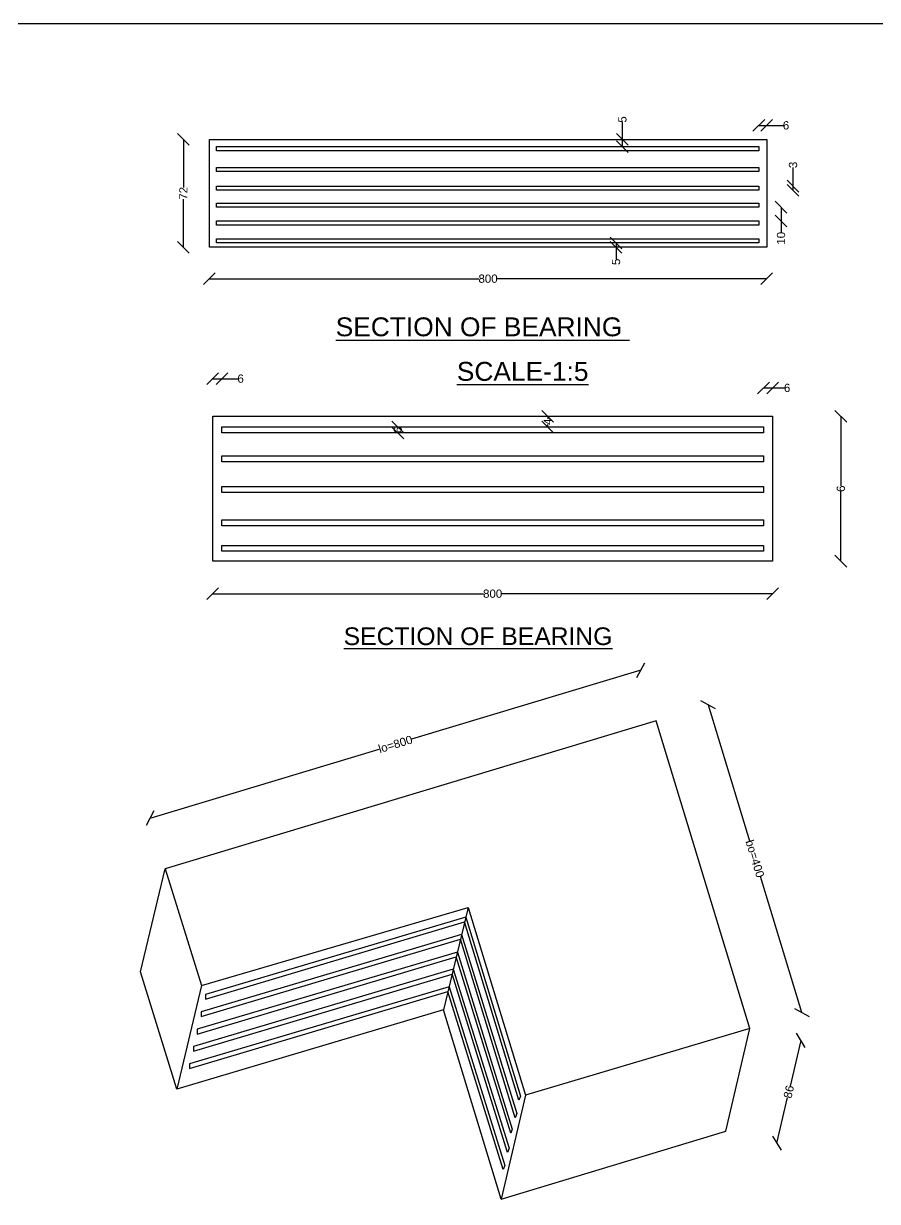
# Model space of a CAD drawing. Header units: millimetres. Extents: x 14844 to 22662, y 9932 to 15488.
# Drawn here: x 17720 to 19896, y 12489 to 15488 of the extents above; entities that cross this region are included whole.
import ezdxf

# ---------------------------------------------------------------- set-up
doc = ezdxf.new("R2010")
doc.units = ezdxf.units.MM
doc.header["$MEASUREMENT"] = 0
for name, color, linetype in [('DIMENSIONS', 7, 'Continuous'), ('DRAWING', 7, 'Continuous'), ('TEXT', 7, 'Continuous')]:
    doc.layers.add(name, color=color, linetype=linetype)
doc.styles.get("Standard").update_dxf_attribs({"font": 'arial.ttf', "height": 21})
doc.dimstyles.get("Standard").update_dxf_attribs({"dimtxt": 21, "dimasz": 30, "dimexe": 0.18, "dimexo": 0.0625, "dimgap": 0.09, "dimtad": 0, "dimdec": 0, "dimzin": 0, "dimdsep": 46, "dimtxsty": 'Standard', "dimblk": 'OBLIQUE', "dimcen": 0.09, "dimse1": 1, "dimse2": 1, "dimadec": 0, "dimazin": 0, "dimtfac": 1, "dimtdec": 0, "dimtofl": 0, "dimtmove": 0, "dimatfit": 3, "dimfxl": 1, "dimtolj": 1, "dimtzin": 0, "dimarcsym": 0})

# ---------------------------------------------------------------- blocks, each defined once
blk = doc.blocks.new('_Oblique')
at = {"color": 0, "linetype": 'ByBlock', "lineweight": -2}
blk.add_line((-0.5, -0.5), (0.5, 0.5), dxfattribs=at)
blk = doc.blocks.new('*D19')
at = {"layer": 'Defpoints', "color": 0}
for p in [(18193.9, 15192.8), (18127.6, 14918.1), (18193.9, 14918.1)]:
    blk.add_point(p, dxfattribs=at)
at = {"layer": 'DIMENSIONS', "color": 0, "lineweight": -2}
for p, q in [((18127.6, 15192.8), (18127.6, 15070.4)), ((18127.6, 14918.1), (18127.6, 15040.5))]:
    blk.add_line(p, q, dxfattribs=at)
at = {"layer": 'DIMENSIONS', "color": 0, "lineweight": -2, "xscale": 30, "yscale": 30, "zscale": 30}
for p, rotation in [((18127.6, 15192.8), 90), ((18127.6, 14918.1), 270)]:
    blk.add_blockref('_Oblique', p, dxfattribs=dict(at, rotation=rotation))
at = {"layer": 'DIMENSIONS', "color": 0, "insert": (18127.6, 15055.4), "char_height": 21, "attachment_point": 5, "rotation": 90}
blk.add_mtext('\\A1;72', dxfattribs=at)
blk = doc.blocks.new('*D20')
at = {"layer": 'Defpoints', "color": 0}
for p in [(18193.9, 14918.1), (19613.7, 14918.1), (19613.7, 14838)]:
    blk.add_point(p, dxfattribs=at)
at = {"layer": 'DIMENSIONS', "color": 0, "lineweight": -2}
for p, q in [((18193.9, 14838), (18880.5, 14838)), ((19613.7, 14838), (18927.1, 14838))]:
    blk.add_line(p, q, dxfattribs=at)
at = {"layer": 'DIMENSIONS', "color": 0, "lineweight": -2, "xscale": 30, "yscale": 30, "zscale": 30, "rotation": 180}
blk.add_blockref('_Oblique', (18193.9, 14838), dxfattribs=at)
at = {"layer": 'DIMENSIONS', "color": 0, "lineweight": -2, "xscale": 30, "yscale": 30, "zscale": 30}
blk.add_blockref('_Oblique', (19613.7, 14838), dxfattribs=at)
at = {"layer": 'DIMENSIONS', "color": 0, "insert": (18903.8, 14838), "char_height": 21, "attachment_point": 5}
blk.add_mtext('\\A1;800', dxfattribs=at)
blk = doc.blocks.new('*D21')
at = {"layer": 'Defpoints', "color": 0}
for p in [(19230, 14929.1), (19230, 14918.1), (19230, 14918.1)]:
    blk.add_point(p, dxfattribs=at)
at = {"layer": 'DIMENSIONS', "color": 0, "lineweight": -2}
for p, q in [((19230, 14929.1), (19230, 14918.1)), ((19230, 14918.1), (19230, 14888.1))]:
    blk.add_line(p, q, dxfattribs=at)
at = {"layer": 'DIMENSIONS', "color": 0, "lineweight": -2, "xscale": 30, "yscale": 30, "zscale": 30}
for p, rotation in [((19230, 14929.1), 90), ((19230, 14918.1), 270)]:
    blk.add_blockref('_Oblique', p, dxfattribs=dict(at, rotation=rotation))
at = {"layer": 'DIMENSIONS', "color": 0, "insert": (19230, 14881), "char_height": 21, "attachment_point": 5, "rotation": 90}
blk.add_mtext('\\A1;5', dxfattribs=at)
blk = doc.blocks.new('*D22')
at = {"layer": 'Defpoints', "color": 0}
for p in [(19245.6, 15192.8), (19245.6, 15174.3), (19246.1, 15174.3)]:
    blk.add_point(p, dxfattribs=at)
at = {"layer": 'DIMENSIONS', "color": 0, "lineweight": -2}
for p, q in [((19246.1, 15192.8), (19246.1, 15236.4)), ((19246.1, 15174.3), (19246.1, 15192.8))]:
    blk.add_line(p, q, dxfattribs=at)
at = {"layer": 'DIMENSIONS', "color": 0, "lineweight": -2, "xscale": 30, "yscale": 30, "zscale": 30}
for p, rotation in [((19246.1, 15192.8), 90), ((19246.1, 15174.3), 270)]:
    blk.add_blockref('_Oblique', p, dxfattribs=dict(at, rotation=rotation))
at = {"layer": 'DIMENSIONS', "color": 0, "insert": (19246.1, 15243.5), "char_height": 21, "attachment_point": 5, "rotation": 90}
blk.add_mtext('\\A1;5', dxfattribs=at)
blk = doc.blocks.new('*D23')
at = {"layer": 'Defpoints', "color": 0}
for p in [(19613.7, 15228.4), (19593.6, 15174.3), (19613.7, 15174.3)]:
    blk.add_point(p, dxfattribs=at)
at = {"layer": 'DIMENSIONS', "color": 0, "lineweight": -2}
for p, q in [((19593.6, 15228.4), (19613.7, 15228.4)), ((19613.7, 15228.4), (19655.9, 15228.4))]:
    blk.add_line(p, q, dxfattribs=at)
at = {"layer": 'DIMENSIONS', "color": 0, "lineweight": -2, "xscale": 30, "yscale": 30, "zscale": 30, "rotation": 180}
blk.add_blockref('_Oblique', (19593.6, 15228.4), dxfattribs=at)
at = {"layer": 'DIMENSIONS', "color": 0, "lineweight": -2, "xscale": 30, "yscale": 30, "zscale": 30}
blk.add_blockref('_Oblique', (19613.7, 15228.4), dxfattribs=at)
at = {"layer": 'DIMENSIONS', "color": 0, "insert": (19662.9, 15228.4), "char_height": 21, "attachment_point": 5}
blk.add_mtext('\\A1;6', dxfattribs=at)
blk = doc.blocks.new('*D24')
at = {"layer": 'Defpoints', "color": 0}
for p in [(19593.6, 15073.6), (19593.6, 15063.3), (19680.9, 15063.3)]:
    blk.add_point(p, dxfattribs=at)
at = {"layer": 'DIMENSIONS', "color": 0, "lineweight": -2}
for p, q in [((19680.9, 15073.6), (19680.9, 15120.8)), ((19680.9, 15063.3), (19680.9, 15073.6))]:
    blk.add_line(p, q, dxfattribs=at)
at = {"layer": 'DIMENSIONS', "color": 0, "lineweight": -2, "xscale": 30, "yscale": 30, "zscale": 30}
for p, rotation in [((19680.9, 15073.6), 90), ((19680.9, 15063.3), 270)]:
    blk.add_blockref('_Oblique', p, dxfattribs=dict(at, rotation=rotation))
at = {"layer": 'DIMENSIONS', "color": 0, "insert": (19680.9, 15127.8), "char_height": 21, "attachment_point": 5, "rotation": 90}
blk.add_mtext('\\A1;3', dxfattribs=at)
blk = doc.blocks.new('*D25')
at = {"layer": 'Defpoints', "color": 0}
for p in [(19593.6, 15020.3), (19593.6, 14985), (19650.3, 14985)]:
    blk.add_point(p, dxfattribs=at)
at = {"layer": 'DIMENSIONS', "color": 0, "lineweight": -2}
for p, q in [((19650.3, 15020.3), (19650.3, 14985)), ((19650.3, 14985), (19650.3, 14955))]:
    blk.add_line(p, q, dxfattribs=at)
at = {"layer": 'DIMENSIONS', "color": 0, "lineweight": -2, "xscale": 30, "yscale": 30, "zscale": 30}
for p, rotation in [((19650.3, 15020.3), 90), ((19650.3, 14985), 270)]:
    blk.add_blockref('_Oblique', p, dxfattribs=dict(at, rotation=rotation))
at = {"layer": 'DIMENSIONS', "color": 0, "insert": (19650.3, 14940.9), "char_height": 21, "attachment_point": 5, "rotation": 90}
blk.add_mtext('\\A1;10', dxfattribs=at)
blk = doc.blocks.new('*D26')
at = {"layer": 'Defpoints', "color": 0}
for p in [(18225.8, 14583.5), (18202.4, 14487.8), (18225.8, 14487.8)]:
    blk.add_point(p, dxfattribs=at)
at = {"layer": 'DIMENSIONS', "color": 0, "lineweight": -2}
for p, q in [((18202.4, 14583.5), (18225.8, 14583.5)), ((18225.8, 14583.5), (18266.4, 14583.5))]:
    blk.add_line(p, q, dxfattribs=at)
at = {"layer": 'DIMENSIONS', "color": 0, "lineweight": -2, "xscale": 30, "yscale": 30, "zscale": 30, "rotation": 180}
blk.add_blockref('_Oblique', (18202.4, 14583.5), dxfattribs=at)
at = {"layer": 'DIMENSIONS', "color": 0, "lineweight": -2, "xscale": 30, "yscale": 30, "zscale": 30}
blk.add_blockref('_Oblique', (18225.8, 14583.5), dxfattribs=at)
at = {"layer": 'DIMENSIONS', "color": 0, "insert": (18273.4, 14583.5), "char_height": 21, "attachment_point": 5}
blk.add_mtext('\\A1;6', dxfattribs=at)
blk = doc.blocks.new('*D27')
at = {"layer": 'Defpoints', "color": 0}
for p in [(19628.7, 14487.8), (19628.7, 14118.7), (19802.7, 14118.7)]:
    blk.add_point(p, dxfattribs=at)
at = {"layer": 'DIMENSIONS', "color": 0, "lineweight": -2}
for p, q in [((19802.7, 14487.8), (19802.7, 14310.3)), ((19802.7, 14118.7), (19802.7, 14296.2))]:
    blk.add_line(p, q, dxfattribs=at)
at = {"layer": 'DIMENSIONS', "color": 0, "lineweight": -2, "xscale": 30, "yscale": 30, "zscale": 30}
for p, rotation in [((19802.7, 14487.8), 90), ((19802.7, 14118.7), 270)]:
    blk.add_blockref('_Oblique', p, dxfattribs=dict(at, rotation=rotation))
at = {"layer": 'DIMENSIONS', "color": 0, "insert": (19802.7, 14303.3), "char_height": 21, "attachment_point": 5, "rotation": 90}
blk.add_mtext('\\A1;6', dxfattribs=at)
blk = doc.blocks.new('*D28')
at = {"layer": 'Defpoints', "color": 0}
for p in [(19628.7, 14559.9), (19605.6, 14460.5), (19628.7, 14460.5)]:
    blk.add_point(p, dxfattribs=at)
at = {"layer": 'DIMENSIONS', "color": 0, "lineweight": -2}
for p, q in [((19605.6, 14559.9), (19628.7, 14559.9)), ((19628.7, 14559.9), (19658.7, 14559.9))]:
    blk.add_line(p, q, dxfattribs=at)
at = {"layer": 'DIMENSIONS', "color": 0, "lineweight": -2, "xscale": 30, "yscale": 30, "zscale": 30, "rotation": 180}
blk.add_blockref('_Oblique', (19605.6, 14559.9), dxfattribs=at)
at = {"layer": 'DIMENSIONS', "color": 0, "lineweight": -2, "xscale": 30, "yscale": 30, "zscale": 30}
blk.add_blockref('_Oblique', (19628.7, 14559.9), dxfattribs=at)
at = {"layer": 'DIMENSIONS', "color": 0, "insert": (19665.7, 14559.9), "char_height": 21, "attachment_point": 5}
blk.add_mtext('\\A1;6', dxfattribs=at)
blk = doc.blocks.new('*D29')
at = {"layer": 'Defpoints', "color": 0}
for p in [(18202.4, 14118.7), (19628.7, 14118.7), (19628.7, 14036)]:
    blk.add_point(p, dxfattribs=at)
at = {"layer": 'DIMENSIONS', "color": 0, "lineweight": -2}
for p, q in [((18202.4, 14036), (18892.3, 14036)), ((19628.7, 14036), (18938.8, 14036))]:
    blk.add_line(p, q, dxfattribs=at)
at = {"layer": 'DIMENSIONS', "color": 0, "lineweight": -2, "xscale": 30, "yscale": 30, "zscale": 30, "rotation": 180}
blk.add_blockref('_Oblique', (18202.4, 14036), dxfattribs=at)
at = {"layer": 'DIMENSIONS', "color": 0, "lineweight": -2, "xscale": 30, "yscale": 30, "zscale": 30}
blk.add_blockref('_Oblique', (19628.7, 14036), dxfattribs=at)
at = {"layer": 'DIMENSIONS', "color": 0, "insert": (18915.5, 14036), "char_height": 21, "attachment_point": 5}
blk.add_mtext('\\A1;800', dxfattribs=at)
blk = doc.blocks.new('*D42')
at = {"layer": 'Defpoints', "color": 0}
for p in [(19293.1, 13841.3), (19331.9, 13712.6), (18081.4, 13335.6)]:
    blk.add_point(p, dxfattribs=at)
at = {"layer": 'DIMENSIONS', "color": 0, "lineweight": -2}
for p, q in [((19293.1, 13841.3), (18708.9, 13665.2)), ((18042.6, 13464.3), (18626.7, 13640.4))]:
    blk.add_line(p, q, dxfattribs=at)
at = {"layer": 'DIMENSIONS', "color": 0, "lineweight": -2, "xscale": 30, "yscale": 30, "zscale": 30}
for p, rotation in [((19293.1, 13841.3), 16.77727455050698), ((18042.6, 13464.3), 196.777274550507)]:
    blk.add_blockref('_Oblique', p, dxfattribs=dict(at, rotation=rotation))
at = {"layer": 'DIMENSIONS', "color": 0, "insert": (18667.8, 13652.8), "char_height": 21, "attachment_point": 5, "rotation": 16.7773}
blk.add_mtext('\\A1;lo=800', dxfattribs=at)
blk = doc.blocks.new('*D43')
at = {"layer": 'Defpoints', "color": 0}
for p in [(19331.9, 13712.6), (19703.1, 12969.6), (19570.6, 12929.2)]:
    blk.add_point(p, dxfattribs=at)
at = {"layer": 'DIMENSIONS', "color": 0, "lineweight": -2}
for p, q in [((19464.4, 13753), (19569.8, 13407)), ((19703.1, 12969.6), (19597.7, 13315.6))]:
    blk.add_line(p, q, dxfattribs=at)
at = {"layer": 'DIMENSIONS', "color": 0, "lineweight": -2, "xscale": 30, "yscale": 30, "zscale": 30}
for p, rotation in [((19464.4, 13753), 106.9454090764817), ((19703.1, 12969.6), 286.9454090764817)]:
    blk.add_blockref('_Oblique', p, dxfattribs=dict(at, rotation=rotation))
at = {"layer": 'DIMENSIONS', "color": 0, "insert": (19583.8, 13361.3), "char_height": 21, "attachment_point": 5, "rotation": 286.9454}
blk.add_mtext('\\A1;bo=400', dxfattribs=at)
blk = doc.blocks.new('*D44')
at = {"layer": 'Defpoints', "color": 0}
for p in [(19570.6, 12929.2), (19700.6, 12898.8), (19509.3, 12667.2)]:
    blk.add_point(p, dxfattribs=at)
at = {"layer": 'DIMENSIONS', "color": 0, "lineweight": -2}
for p, q in [((19700.6, 12898.8), (19673.4, 12782.5)), ((19639.3, 12636.8), (19666.5, 12753))]:
    blk.add_line(p, q, dxfattribs=at)
at = {"layer": 'DIMENSIONS', "color": 0, "lineweight": -2, "xscale": 30, "yscale": 30, "zscale": 30}
for p, rotation in [((19700.6, 12898.8), 76.8303256607865), ((19639.3, 12636.8), 256.8303256607865)]:
    blk.add_blockref('_Oblique', p, dxfattribs=dict(at, rotation=rotation))
at = {"layer": 'DIMENSIONS', "color": 0, "insert": (19670, 12767.8), "char_height": 21, "attachment_point": 5, "rotation": 76.8303}
blk.add_mtext('\\A1;86', dxfattribs=at)
blk = doc.blocks.new('*D59')
at = {"layer": 'Defpoints', "color": 0}
for p in [(18674, 14460.5), (18674, 14445.4), (18674, 14445.4)]:
    blk.add_point(p, dxfattribs=at)
at = {"layer": 'DIMENSIONS', "color": 0, "lineweight": -2}
for p, q in [((18674, 14460.5), (18674, 14459.9)), ((18674, 14445.4), (18674, 14445.9))]:
    blk.add_line(p, q, dxfattribs=at)
at = {"layer": 'DIMENSIONS', "color": 0, "lineweight": -2, "xscale": 30, "yscale": 30, "zscale": 30}
for p, rotation in [((18674, 14460.5), 90), ((18674, 14445.4), 270)]:
    blk.add_blockref('_Oblique', p, dxfattribs=dict(at, rotation=rotation))
at = {"layer": 'DIMENSIONS', "color": 0, "insert": (18674, 14452.9), "char_height": 21, "attachment_point": 5, "rotation": 90}
blk.add_mtext('\\A1;6', dxfattribs=at)
blk = doc.blocks.new('*D60')
at = {"layer": 'Defpoints', "color": 0}
for p in [(19055.9, 14487.8), (19055.9, 14460.5), (19055.9, 14460.5)]:
    blk.add_point(p, dxfattribs=at)
at = {"layer": 'DIMENSIONS', "color": 0, "lineweight": -2}
for p, q in [((19055.9, 14487.8), (19055.9, 14481.5)), ((19055.9, 14460.5), (19055.9, 14466.8))]:
    blk.add_line(p, q, dxfattribs=at)
at = {"layer": 'DIMENSIONS', "color": 0, "lineweight": -2, "xscale": 30, "yscale": 30, "zscale": 30}
for p, rotation in [((19055.9, 14487.8), 90), ((19055.9, 14460.5), 270)]:
    blk.add_blockref('_Oblique', p, dxfattribs=dict(at, rotation=rotation))
at = {"layer": 'DIMENSIONS', "color": 0, "insert": (19055.9, 14474.1), "char_height": 21, "attachment_point": 5, "rotation": 90}
blk.add_mtext('\\A1;4', dxfattribs=at)

msp = doc.modelspace()

# ---------------------------------------------------------------- linework, layer by layer
at = {"layer": 'DRAWING', "color": 0}
for points in [[(14843.6, 15487.7), (22662, 15487.7), (22662, 9932), (14843.6, 9932)], [(18193.9, 15192.8), (19613.7, 15192.8), (19613.7, 14918.1), (18193.9, 14918.1)], [(18211.8, 15174.3), (19593.6, 15174.3), (19593.6, 15164), (18211.8, 15164)], [(18211.8, 15121), (19593.6, 15121), (19593.6, 15110.7), (18211.8, 15110.7)], [(18211.8, 15073.6), (19593.6, 15073.6), (19593.6, 15063.3), (18211.8, 15063.3)], [(18211.8, 15030.6), (19593.6, 15030.6), (19593.6, 15020.3), (18211.8, 15020.3)], [(18211.8, 14985), (19593.6, 14985), (19593.6, 14974.7), (18211.8, 14974.7)], [(18211.8, 14939.4), (19593.6, 14939.4), (19593.6, 14929.1), (18211.8, 14929.1)], [(18202.4, 14487.8), (19628.7, 14487.8), (19628.7, 14118.7), (18202.4, 14118.7)], [(18225.8, 14460.5), (19605.6, 14460.5), (19605.6, 14445.4), (18225.8, 14445.4)], [(18225.8, 14386.8), (19605.6, 14386.8), (19605.6, 14371.7), (18225.8, 14371.7)], [(18225.8, 14308.8), (19605.6, 14308.8), (19605.6, 14293.7), (18225.8, 14293.7)], [(18225.8, 14224.2), (19605.6, 14224.2), (19605.6, 14209.1), (18225.8, 14209.1)], [(18225.8, 14159.1), (19605.6, 14159.1), (19605.6, 14144), (18225.8, 14144)]]:
    msp.add_lwpolyline(points, close=True, dxfattribs=at)
for points in [[(19570.6, 12929.2), (19331.9, 13712.6), (18081.4, 13335.6)], [(18018.8, 13073.5), (18081.4, 13335.6), (18174.2, 13038), (18111.3, 12774.1), (18018.8, 13073.5)], [(18174.2, 13038), (18853.1, 13236.9), (18999.4, 12759.6), (18937, 12494.4), (18790.3, 12976.6), (18111.3, 12774.1)], [(18853.1, 13236.9), (18790.3, 12976.6)], [(18847.2, 13212.3), (18183.7, 13015.7), (18183.7, 13003.4), (18844.2, 13200.1)], [(18847.2, 13212.3), (18986.5, 12756.8), (18982.5, 12746.2), (18844.2, 13200.1)], [(18836.5, 13168.3), (18172.6, 12971.5), (18172.6, 12959.3), (18833.6, 13156)], [(18836.5, 13168.3), (18977.2, 12712.1), (18973.2, 12701.5), (18833.6, 13156)], [(18825.9, 13123.7), (18162.4, 12927), (18162.4, 12914.8), (18822.9, 13111.4)], [(18825.9, 13123.7), (18965.5, 12672.9), (18961.5, 12662.3), (18822.8, 13111.4)], [(18815.2, 13079.8), (18153, 12883.5), (18153, 12871.3), (18812.2, 13067.6)], [(18815.2, 13080), (18957.2, 12623.9), (18953.1, 12613.3), (18812.3, 13067.8)], [(18804.4, 13035.1), (18143, 12839.1), (18143, 12826.9), (18801.4, 13022.8)], [(18804.4, 13035.1), (18946.4, 12580.4), (18942.3, 12569.8), (18801.4, 13022.8)], [(18937, 12494.4), (19509.3, 12667.2), (19570.6, 12929.2), (18999.4, 12759.6)]]:
    msp.add_lwpolyline(points, dxfattribs=at)

# ---------------------------------------------------------------- texts
at = {"layer": 'TEXT', "color": 0}
for s, height, p in [('%%USECTION OF BEARING ', 48, (18515.7, 14691.5)), ('%%USCALE-1:5', 48, (18824.3, 14578.1)), ('%%USECTION OF BEARING', 45, (18536, 13905.2))]:
    msp.add_text(s, height=height, dxfattribs=at).set_placement(p)

# ---------------------------------------------------------------- dimensions: what is measured, and where the dimension line sits
at = {"layer": 'DIMENSIONS', "color": 0}
for base, p1, p2, text, picture, middle in [((19246.1, 15174.3), (19245.6, 15192.8), (19245.6, 15174.3), '5', '*D22', (19246.1, 15243.5)), ((19680.9, 15063.3), (19593.6, 15073.6), (19593.6, 15063.3), '3', '*D24', (19680.9, 15127.8)), ((19650.3, 14985), (19593.6, 15020.3), (19593.6, 14985), '10', '*D25', (19650.3, 14940.9))]:
    dim = msp.add_linear_dim(base=base, p1=p1, p2=p2, angle=90, text=text, dimstyle='Standard', dxfattribs=at)
    dim.commit()
    dim.dimension.update_dxf_attribs({"geometry": picture, "text_midpoint": middle, "dimtype": 160})
for base, p1, p2, picture, middle in [((19613.7, 15228.4), (19593.6, 15174.3), (19613.7, 15174.3), '*D23', (19662.9, 15228.4)), ((18225.8, 14583.5), (18202.4, 14487.8), (18225.8, 14487.8), '*D26', (18273.4, 14583.5)), ((19628.7, 14559.9), (19605.6, 14460.5), (19628.7, 14460.5), '*D28', (19665.7, 14559.9))]:
    dim = msp.add_linear_dim(base=base, p1=p1, p2=p2, text='6', dimstyle='Standard', dxfattribs=at)
    dim.commit()
    dim.dimension.update_dxf_attribs({"geometry": picture, "text_midpoint": middle, "dimtype": 160})
for base, p1, p2, text, picture, middle in [((18127.6, 14918.1), (18193.9, 15192.8), (18193.9, 14918.1), '72', '*D19', (18127.6, 15055.4)), ((19230, 14918.1), (19230, 14929.1), (19230, 14918.1), '5', '*D21', (19230, 14881)), ((19055.9, 14460.5), (19055.9, 14487.8), (19055.9, 14460.5), '4', '*D60', (19055.9, 14474.1)), ((19802.7, 14118.7), (19628.7, 14487.8), (19628.7, 14118.7), '6', '*D27', (19802.7, 14303.3)), ((18674, 14445.4), (18674, 14460.5), (18674, 14445.4), '6', '*D59', (18674, 14452.9))]:
    dim = msp.add_linear_dim(base=base, p1=p1, p2=p2, angle=90, text=text, dimstyle='Standard', dxfattribs=at)
    dim.commit()
    dim.dimension.update_dxf_attribs({"geometry": picture, "text_midpoint": middle})
for base, p1, p2, picture, middle in [((19613.7, 14838), (18193.9, 14918.1), (19613.7, 14918.1), '*D20', (18903.8, 14838)), ((19628.7, 14036), (18202.4, 14118.7), (19628.7, 14118.7), '*D29', (18915.5, 14036))]:
    dim = msp.add_linear_dim(base=base, p1=p1, p2=p2, text='800', dimstyle='Standard', dxfattribs=at)
    dim.commit()
    dim.dimension.update_dxf_attribs({"geometry": picture, "text_midpoint": middle})
for p1, p2, distance, text, picture, middle in [((18081.4, 13335.6), (19331.9, 13712.6), 134.4, 'lo=800', '*D42', (18667.8, 13652.8)), ((19331.9, 13712.6), (19570.6, 12929.2), 138.5, 'bo=400', '*D43', (19583.8, 13361.3)), ((19509.3, 12667.2), (19570.6, 12929.2), -133.6, '86', '*D44', (19670, 12767.8))]:
    dim = msp.add_aligned_dim(p1=p1, p2=p2, distance=distance, text=text, dimstyle='Standard', dxfattribs=at)
    dim.commit()
    dim.dimension.update_dxf_attribs({"geometry": picture, "text_midpoint": middle})

doc.saveas('drawing.dxf')
